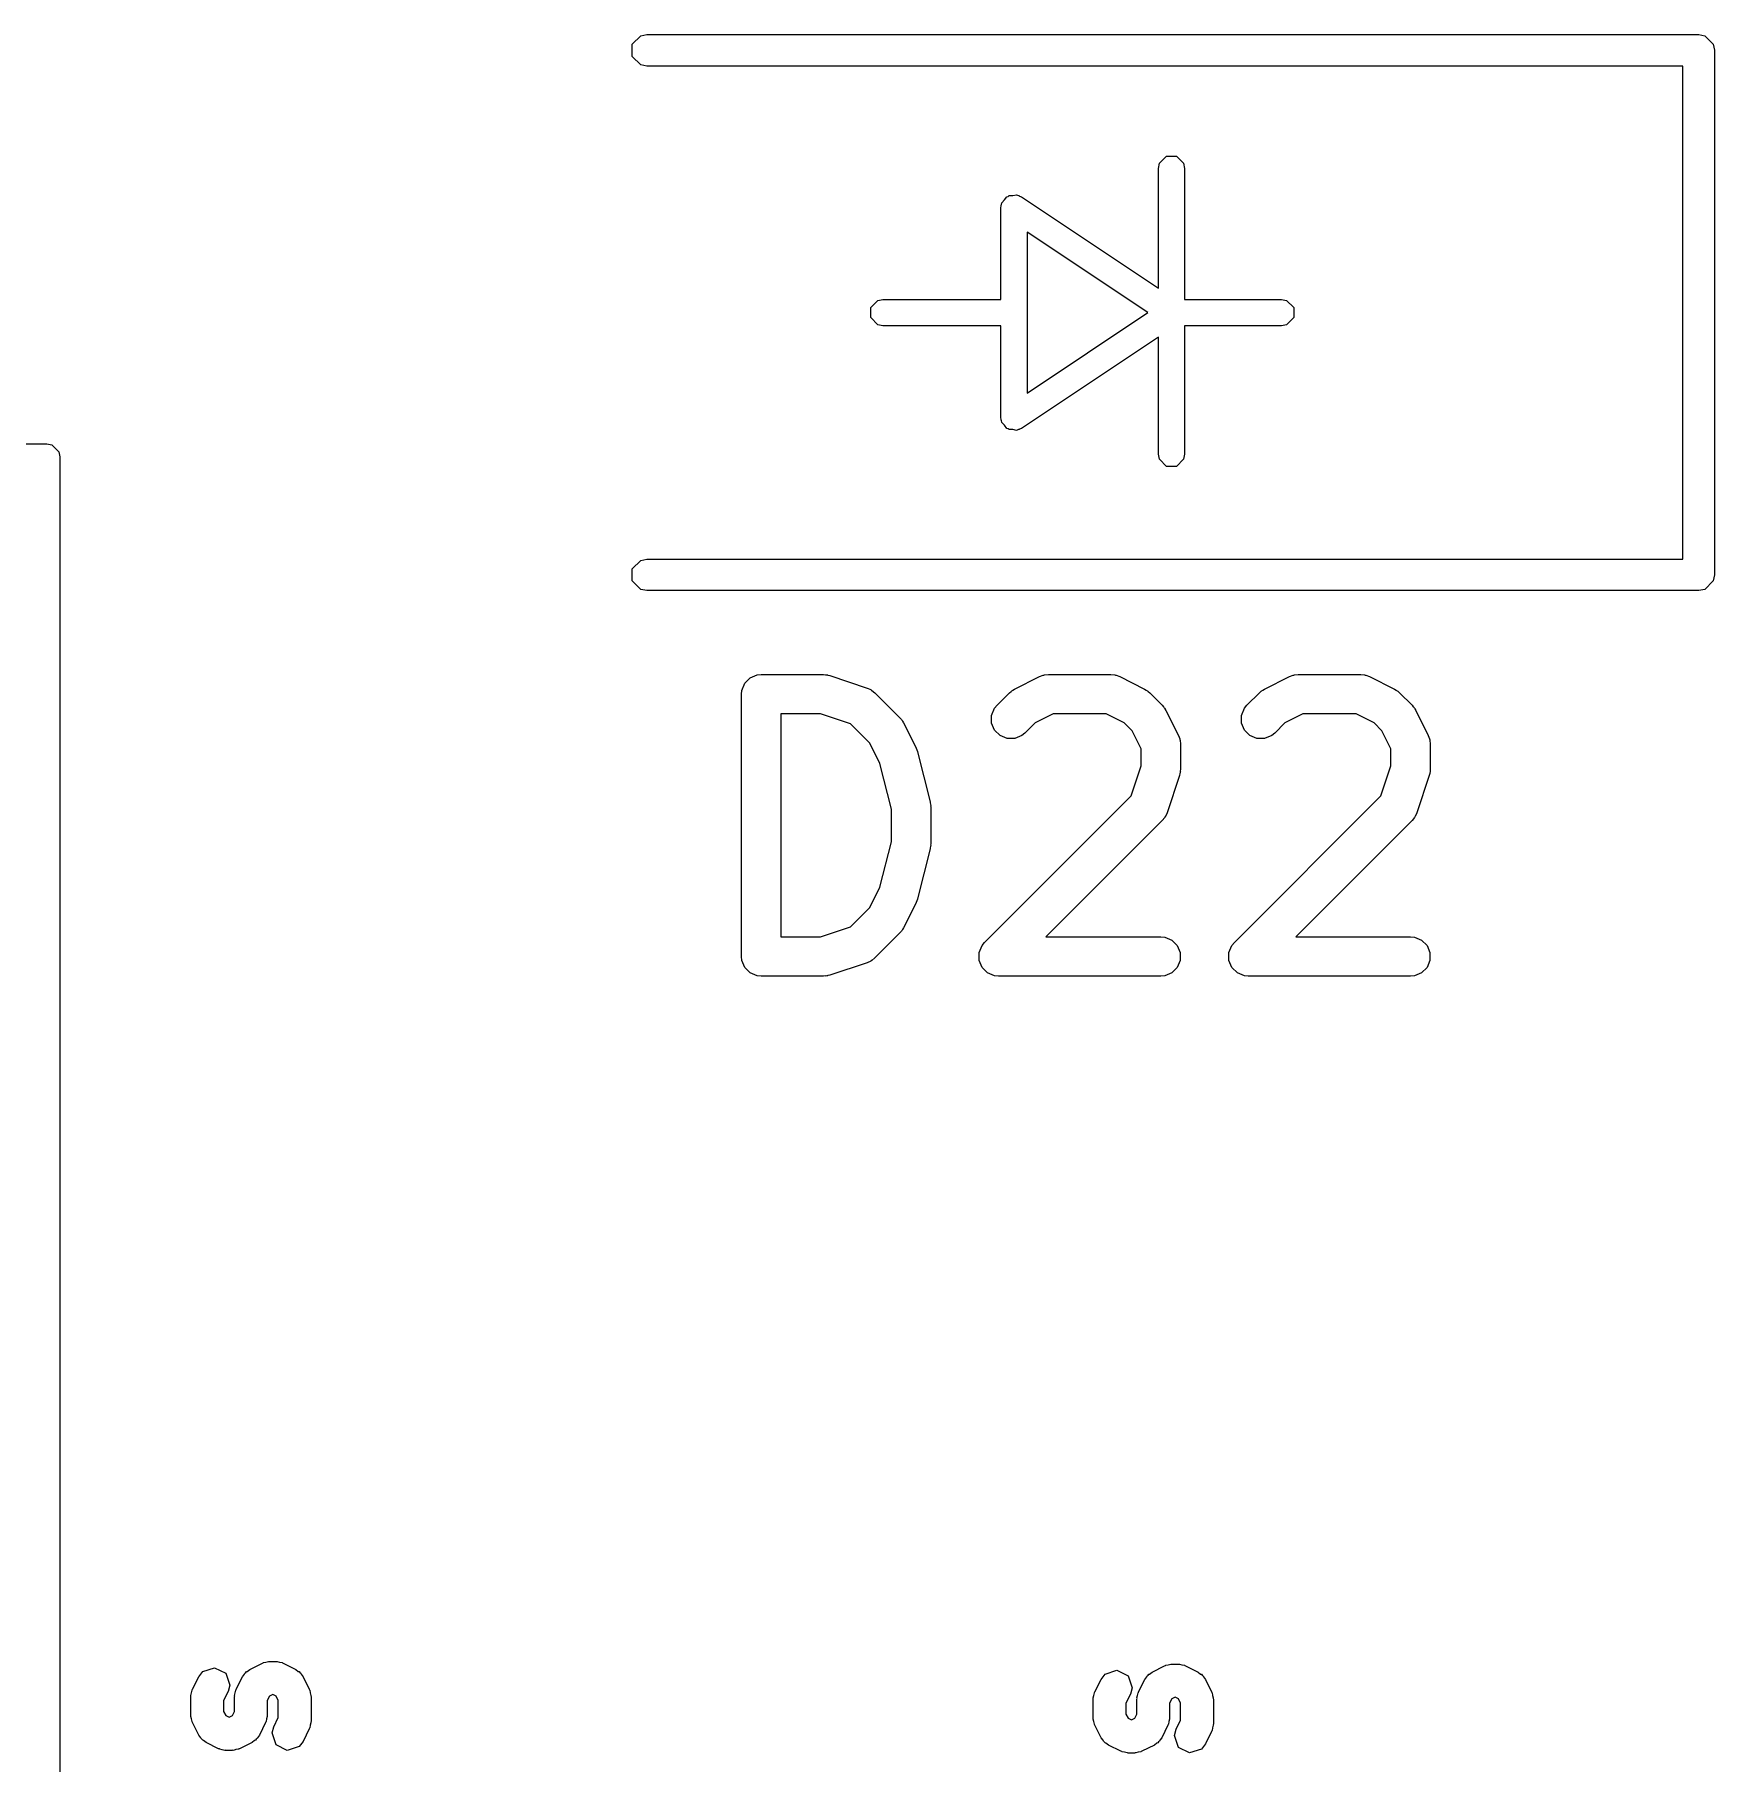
# Model space of a CAD drawing. Extents: x 99 to 216, y -134 to -70.
# Drawn here: x 112.67 to 119.08, y -102.93 to -96.34 of the extents above; entities that cross this region are included whole.
import ezdxf

# ---------------------------------------------------------------- set-up
doc = ezdxf.new("R2010")
doc.units = 0
doc.layers.add('BLACK', color=7, linetype='CONTINUOUS')

msp = doc.modelspace()

# ---------------------------------------------------------------- linework, layer by layer
at = {"layer": 'BLACK', "linetype": 'CONTINUOUS'}
for p, q in [((114.952067, -96.377039), (114.984539, -96.344567)), ((114.984539, -96.344567), (115.0075, -96.34)), ((115.0075, -96.34), (119.0175, -96.34)), ((119.0175, -96.34), (119.040461, -96.344567)), ((119.040461, -96.344567), (119.072933, -96.377039)), ((114.952067, -96.422961), (114.952067, -96.377039)), ((114.984539, -96.455433), (114.952067, -96.422961)), ((119.072933, -96.377039), (119.0775, -96.4)), ((119.0775, -96.4), (119.0775, -98.4)), ((115.0075, -96.46), (114.984539, -96.455433)), ((118.9575, -96.46), (115.0075, -96.46)), ((118.9575, -98.34), (118.9575, -96.46)), ((116.961306, -96.830866), (116.988366, -96.803806)), ((116.988366, -96.803806), (117.026634, -96.803806)), ((117.026634, -96.803806), (117.053694, -96.830866)), ((116.9575, -96.85), (116.961306, -96.830866)), ((116.9575, -97.306573), (116.9575, -96.85)), ((117.053694, -96.830866), (117.0575, -96.85)), ((117.0575, -96.85), (117.0575, -97.35)), ((116.384725, -96.957446), (116.388366, -96.953806)), ((116.388366, -96.953806), (116.402928, -96.953806)), ((116.402928, -96.953806), (116.417203, -96.950951)), ((116.417203, -96.950951), (116.424117, -96.953806)), ((116.424117, -96.953806), (116.426634, -96.953806)), ((116.426634, -96.953806), (116.428404, -96.955576)), ((116.428404, -96.955576), (116.435235, -96.958397)), ((116.3575, -97), (116.358941, -96.992751)), ((116.3575, -97.35), (116.3575, -97)), ((116.358451, -96.990297), (116.359846, -96.988203)), ((116.358941, -96.992751), (116.358451, -96.990297)), ((116.359846, -96.988203), (116.361306, -96.980866)), ((116.361306, -96.980866), (116.371602, -96.970569)), ((116.371602, -96.970569), (116.379678, -96.958456)), ((116.379678, -96.958456), (116.384725, -96.957446)), ((116.435235, -96.958397), (116.9575, -97.306573)), ((116.917361, -97.4), (116.4575, -97.093426)), ((116.4575, -97.093426), (116.4575, -97.706573)), ((115.888366, -97.353806), (115.9075, -97.35)), ((115.9075, -97.35), (116.3575, -97.35)), ((117.0575, -97.35), (117.4275, -97.35)), ((117.4275, -97.35), (117.446634, -97.353806)), ((115.861306, -97.380866), (115.888366, -97.353806)), ((115.861306, -97.419134), (115.861306, -97.380866)), ((116.4575, -97.706573), (116.917361, -97.4)), ((117.446634, -97.353806), (117.473694, -97.380866)), ((117.473694, -97.380866), (117.473694, -97.419134)), ((115.888366, -97.446194), (115.861306, -97.419134)), ((115.9075, -97.45), (115.888366, -97.446194)), ((116.3575, -97.45), (115.9075, -97.45)), ((116.3575, -97.8), (116.3575, -97.45)), ((117.4275, -97.45), (117.0575, -97.45)), ((117.0575, -97.45), (117.0575, -97.94)), ((117.446634, -97.446194), (117.4275, -97.45)), ((117.473694, -97.419134), (117.446634, -97.446194)), ((116.9575, -97.493426), (116.435235, -97.841603)), ((116.9575, -97.94), (116.9575, -97.493426)), ((116.358941, -97.807248), (116.3575, -97.8)), ((116.358451, -97.809703), (116.358941, -97.807248)), ((116.359846, -97.811796), (116.358451, -97.809703)), ((116.361306, -97.819134), (116.359846, -97.811796)), ((116.371602, -97.82943), (116.361306, -97.819134)), ((116.379678, -97.841544), (116.371602, -97.82943)), ((116.384725, -97.842553), (116.379678, -97.841544)), ((116.388366, -97.846194), (116.384725, -97.842553)), ((116.402928, -97.846194), (116.388366, -97.846194)), ((116.417203, -97.849049), (116.402928, -97.846194)), ((116.424117, -97.846194), (116.417203, -97.849049)), ((116.426634, -97.846194), (116.424117, -97.846194)), ((116.428404, -97.844423), (116.426634, -97.846194)), ((116.435235, -97.841603), (116.428404, -97.844423)), ((107.14758, -97.9), (112.72, -97.9)), ((112.72, -97.9), (112.739134, -97.903806)), ((112.739134, -97.903806), (112.766194, -97.930866)), ((112.766194, -97.930866), (112.77, -97.95)), ((116.961306, -97.959134), (116.9575, -97.94)), ((117.0575, -97.94), (117.053694, -97.959134)), ((112.77, -97.95), (112.77, -109.45)), ((116.988366, -97.986194), (116.961306, -97.959134)), ((117.026634, -97.986194), (116.988366, -97.986194)), ((117.053694, -97.959134), (117.026634, -97.986194)), ((114.984539, -98.344567), (115.0075, -98.34)), ((115.0075, -98.34), (118.9575, -98.34)), ((114.952067, -98.377039), (114.984539, -98.344567)), ((114.952067, -98.422961), (114.952067, -98.377039)), ((119.0775, -98.4), (119.072933, -98.422961)), ((114.984539, -98.455433), (114.952067, -98.422961)), ((115.0075, -98.46), (114.984539, -98.455433)), ((119.0175, -98.46), (115.0075, -98.46)), ((119.040461, -98.455433), (119.0175, -98.46)), ((119.072933, -98.422961), (119.040461, -98.455433)), ((115.380854, -98.813151), (115.401546, -98.792459)), ((115.401546, -98.792459), (115.428582, -98.78126)), ((115.428582, -98.78126), (115.443214, -98.779819)), ((115.443214, -98.779819), (115.681309, -98.779819)), ((115.681309, -98.779819), (115.688714, -98.780548)), ((115.688714, -98.780548), (115.690689, -98.780408)), ((115.690689, -98.780408), (115.693286, -98.780998)), ((115.693286, -98.780998), (115.695941, -98.78126)), ((115.695941, -98.78126), (115.697772, -98.782018)), ((115.697772, -98.782018), (115.705026, -98.783668)), ((115.705026, -98.783668), (115.847883, -98.831287)), ((116.409673, -98.835356), (116.504911, -98.787737)), ((116.504911, -98.787737), (116.518642, -98.782482)), ((116.518642, -98.782482), (116.521331, -98.78229)), ((116.521331, -98.78229), (116.52382, -98.78126)), ((116.52382, -98.78126), (116.538452, -98.779819)), ((116.538452, -98.779819), (116.776547, -98.779819)), ((116.776547, -98.779819), (116.791179, -98.78126)), ((116.791179, -98.78126), (116.793668, -98.782291)), ((116.793668, -98.782291), (116.796356, -98.782482)), ((116.796356, -98.782482), (116.810088, -98.787737)), ((116.810088, -98.787737), (116.905326, -98.835356)), ((117.362054, -98.835356), (117.457292, -98.787737)), ((117.457292, -98.787737), (117.471023, -98.782482)), ((117.471023, -98.782482), (117.473712, -98.78229)), ((117.473712, -98.78229), (117.476201, -98.78126)), ((117.476201, -98.78126), (117.490833, -98.779819)), ((117.490833, -98.779819), (117.728928, -98.779819)), ((117.728928, -98.779819), (117.74356, -98.78126)), ((117.74356, -98.78126), (117.746049, -98.782291)), ((117.746049, -98.782291), (117.748737, -98.782482)), ((117.748737, -98.782482), (117.762469, -98.787737)), ((117.762469, -98.787737), (117.857707, -98.835356)), ((115.368214, -98.854819), (115.369655, -98.840187)), ((115.368214, -99.854819), (115.368214, -98.854819)), ((115.369655, -98.840187), (115.380854, -98.813151)), ((115.847883, -98.831287), (115.861308, -98.837281)), ((115.861308, -98.837281), (115.863343, -98.839046)), ((115.863343, -98.839046), (115.865834, -98.840078)), ((115.865834, -98.840078), (115.877199, -98.849405)), ((115.877199, -98.849405), (115.972437, -98.944643)), ((116.342562, -98.897024), (116.390181, -98.849405)), ((116.390181, -98.849405), (116.39593, -98.844686)), ((116.39593, -98.844686), (116.39723, -98.843188)), ((116.39723, -98.843188), (116.399489, -98.841766)), ((116.399489, -98.841766), (116.401546, -98.840078)), ((116.401546, -98.840078), (116.403373, -98.83932)), ((116.403373, -98.83932), (116.409673, -98.835356)), ((116.905326, -98.835356), (116.911625, -98.83932)), ((116.911625, -98.83932), (116.913453, -98.840078)), ((116.913453, -98.840078), (116.915509, -98.841766)), ((116.915509, -98.841766), (116.917769, -98.843188)), ((116.917769, -98.843188), (116.919068, -98.844686)), ((116.919068, -98.844686), (116.924818, -98.849405)), ((116.924818, -98.849405), (116.972437, -98.897024)), ((117.294943, -98.897024), (117.342562, -98.849405)), ((117.342562, -98.849405), (117.348311, -98.844686)), ((117.348311, -98.844686), (117.349611, -98.843188)), ((117.349611, -98.843188), (117.35187, -98.841766)), ((117.35187, -98.841766), (117.353927, -98.840078)), ((117.353927, -98.840078), (117.355754, -98.83932)), ((117.355754, -98.83932), (117.362054, -98.835356)), ((117.857707, -98.835356), (117.864006, -98.83932)), ((117.864006, -98.83932), (117.865834, -98.840078)), ((117.865834, -98.840078), (117.86789, -98.841766)), ((117.86789, -98.841766), (117.87015, -98.843188)), ((117.87015, -98.843188), (117.871449, -98.844686)), ((117.871449, -98.844686), (117.877199, -98.849405)), ((117.877199, -98.849405), (117.924818, -98.897024)), ((115.669139, -98.929819), (115.518214, -98.929819)), ((115.518214, -98.929819), (115.518214, -99.779819)), ((115.783652, -98.96799), (115.669139, -98.929819)), ((116.322036, -98.935426), (116.333235, -98.908389)), ((116.333235, -98.908389), (116.342562, -98.897024)), ((116.556157, -98.929819), (116.487641, -98.964077)), ((116.758842, -98.929819), (116.556157, -98.929819)), ((116.827358, -98.964077), (116.758842, -98.929819)), ((116.972437, -98.897024), (116.977155, -98.902773)), ((116.977155, -98.902773), (116.978654, -98.904073)), ((116.978654, -98.904073), (116.980075, -98.906332)), ((116.980075, -98.906332), (116.981764, -98.908389)), ((116.981764, -98.908389), (116.982521, -98.910216)), ((116.982521, -98.910216), (116.986486, -98.916516)), ((116.986486, -98.916516), (117.034105, -99.011754)), ((117.274417, -98.935426), (117.285616, -98.908389)), ((117.285616, -98.908389), (117.294943, -98.897024)), ((117.508538, -98.929819), (117.440022, -98.964077)), ((117.711223, -98.929819), (117.508538, -98.929819)), ((117.779739, -98.964077), (117.711223, -98.929819)), ((117.924818, -98.897024), (117.929536, -98.902773)), ((117.929536, -98.902773), (117.931035, -98.904073)), ((117.931035, -98.904073), (117.932456, -98.906332)), ((117.932456, -98.906332), (117.934145, -98.908389)), ((117.934145, -98.908389), (117.934902, -98.910216)), ((117.934902, -98.910216), (117.938867, -98.916516)), ((117.938867, -98.916516), (117.986486, -99.011754)), ((115.857765, -99.042103), (115.783652, -98.96799)), ((115.972437, -98.944643), (115.977157, -98.950393)), ((115.977157, -98.950393), (115.978654, -98.951692)), ((115.978654, -98.951692), (115.980073, -98.953946)), ((115.980073, -98.953946), (115.981765, -98.956008)), ((115.981765, -98.956008), (115.982523, -98.95784)), ((115.982523, -98.95784), (115.986486, -98.964135)), ((115.986486, -98.964135), (116.034105, -99.059373)), ((116.322036, -98.964688), (116.322036, -98.935426)), ((116.333235, -98.991725), (116.322036, -98.964688)), ((116.353927, -99.012417), (116.333235, -98.991725)), ((116.487641, -98.964077), (116.448628, -99.00309)), ((116.857765, -98.994484), (116.827358, -98.964077)), ((116.892023, -99.063), (116.857765, -98.994484)), ((117.274417, -98.964688), (117.274417, -98.935426)), ((117.285616, -98.991725), (117.274417, -98.964688)), ((117.306308, -99.012417), (117.285616, -98.991725)), ((117.440022, -98.964077), (117.401009, -99.00309)), ((117.810146, -98.994484), (117.779739, -98.964077)), ((117.844404, -99.063), (117.810146, -98.994484)), ((115.896258, -99.11909), (115.857765, -99.042103)), ((116.034105, -99.059373), (116.034514, -99.060442)), ((116.034514, -99.060442), (116.034837, -99.060878)), ((116.034837, -99.060878), (116.037029, -99.067014)), ((116.380964, -99.023616), (116.353927, -99.012417)), ((116.410226, -99.023616), (116.380964, -99.023616)), ((116.437263, -99.012417), (116.410226, -99.023616)), ((116.448628, -99.00309), (116.437263, -99.012417)), ((116.892023, -99.128363), (116.892023, -99.063)), ((117.034105, -99.011754), (117.03936, -99.025485)), ((117.03936, -99.025485), (117.039551, -99.028174)), ((117.039551, -99.028174), (117.040582, -99.030663)), ((117.040582, -99.030663), (117.042023, -99.045295)), ((117.042023, -99.045295), (117.042023, -99.140533)), ((117.333345, -99.023616), (117.306308, -99.012417)), ((117.362607, -99.023616), (117.333345, -99.023616)), ((117.389644, -99.012417), (117.362607, -99.023616)), ((117.401009, -99.00309), (117.389644, -99.012417)), ((117.844404, -99.128363), (117.844404, -99.063)), ((117.986486, -99.011754), (117.991741, -99.025485)), ((117.991741, -99.025485), (117.991932, -99.028174)), ((117.991932, -99.028174), (117.992963, -99.030663)), ((117.992963, -99.030663), (117.994404, -99.045295)), ((117.994404, -99.045295), (117.994404, -99.140533)), ((115.939642, -99.292624), (115.896258, -99.11909)), ((116.037029, -99.067014), (116.03936, -99.073104)), ((116.03936, -99.073104), (116.039398, -99.073644)), ((116.039398, -99.073644), (116.039784, -99.074724)), ((116.039784, -99.074724), (116.087403, -99.2652)), ((116.853851, -99.242876), (116.892023, -99.128363)), ((117.806232, -99.242876), (117.844404, -99.128363)), ((117.038174, -99.164251), (116.990555, -99.307107)), ((117.039823, -99.156995), (117.038174, -99.164251)), ((117.040582, -99.155165), (117.039823, -99.156995)), ((117.040843, -99.152511), (117.040582, -99.155165)), ((117.041434, -99.149914), (117.040843, -99.152511)), ((117.042023, -99.140533), (117.041293, -99.147939)), ((117.041293, -99.147939), (117.041434, -99.149914)), ((117.990555, -99.164251), (117.942936, -99.307107)), ((117.992204, -99.156995), (117.990555, -99.164251)), ((117.992963, -99.155165), (117.992204, -99.156995)), ((117.993224, -99.152511), (117.992963, -99.155165)), ((117.993815, -99.149914), (117.993224, -99.152511)), ((117.994404, -99.140533), (117.993674, -99.147939)), ((117.993674, -99.147939), (117.993815, -99.149914)), ((116.294943, -99.801786), (116.853851, -99.242876)), ((117.247324, -99.801786), (117.806232, -99.242876)), ((115.939642, -99.417013), (115.939642, -99.292624)), ((116.087403, -99.2652), (116.087778, -99.267736)), ((116.087778, -99.267736), (116.088201, -99.268758)), ((116.088201, -99.268758), (116.088743, -99.27427)), ((116.088743, -99.27427), (116.089553, -99.279744)), ((116.089553, -99.279744), (116.08939, -99.280836)), ((116.08939, -99.280836), (116.089642, -99.28339)), ((116.089642, -99.28339), (116.089642, -99.426247)), ((116.981765, -99.325058), (116.972437, -99.336423)), ((116.982796, -99.322567), (116.981765, -99.325058)), ((116.984561, -99.320533), (116.982796, -99.322567)), ((116.990555, -99.307107), (116.984561, -99.320533)), ((117.934146, -99.325058), (117.924818, -99.336423)), ((117.935177, -99.322567), (117.934146, -99.325058)), ((117.936942, -99.320533), (117.935177, -99.322567)), ((117.942936, -99.307107), (117.936942, -99.320533)), ((116.972437, -99.336423), (116.529042, -99.779819)), ((117.924818, -99.336423), (117.481423, -99.779819)), ((115.896258, -99.590547), (115.939642, -99.417013)), ((116.087403, -99.444437), (116.039784, -99.634913)), ((116.087778, -99.4419), (116.087403, -99.444437)), ((116.088201, -99.440879), (116.087778, -99.4419)), ((116.088743, -99.435366), (116.088201, -99.440879)), ((116.089553, -99.429893), (116.088743, -99.435366)), ((116.089642, -99.426247), (116.08939, -99.4288)), ((116.08939, -99.4288), (116.089553, -99.429893)), ((115.857764, -99.667534), (115.896258, -99.590547)), ((116.034105, -99.650264), (115.986486, -99.745502)), ((116.034514, -99.649194), (116.034105, -99.650264)), ((116.034837, -99.648759), (116.034514, -99.649194)), ((116.037029, -99.642622), (116.034837, -99.648759)), ((116.03936, -99.636533), (116.037029, -99.642622)), ((116.039398, -99.635992), (116.03936, -99.636533)), ((116.039784, -99.634913), (116.039398, -99.635992)), ((115.783652, -99.741647), (115.857764, -99.667534)), ((115.518214, -99.779819), (115.669139, -99.779819)), ((115.669139, -99.779819), (115.783652, -99.741647)), ((115.972438, -99.764993), (115.877199, -99.860233)), ((115.977155, -99.759244), (115.972438, -99.764993)), ((115.978654, -99.757945), (115.977155, -99.759244)), ((115.980075, -99.755686), (115.978654, -99.757945)), ((115.981765, -99.753628), (115.980075, -99.755686)), ((115.982522, -99.751798), (115.981765, -99.753628)), ((115.986486, -99.745502), (115.982522, -99.751798)), ((116.529042, -99.779819), (116.967023, -99.779819)), ((116.967023, -99.779819), (116.981655, -99.78126)), ((116.981655, -99.78126), (117.008691, -99.792459)), ((117.481423, -99.779819), (117.919404, -99.779819)), ((117.919404, -99.779819), (117.934036, -99.78126)), ((117.934036, -99.78126), (117.961072, -99.792459)), ((115.369655, -99.869451), (115.368214, -99.854819)), ((116.274417, -99.840187), (116.285616, -99.813151)), ((116.274417, -99.869451), (116.274417, -99.840187)), ((116.285616, -99.813151), (116.294943, -99.801786)), ((117.008691, -99.792459), (117.029383, -99.813151)), ((117.029383, -99.813151), (117.040582, -99.840187)), ((117.040582, -99.840187), (117.040582, -99.869451)), ((117.226798, -99.840187), (117.237997, -99.813151)), ((117.226798, -99.869451), (117.226798, -99.840187)), ((117.237997, -99.813151), (117.247324, -99.801786)), ((117.961072, -99.792459), (117.981764, -99.813151)), ((117.981764, -99.813151), (117.992963, -99.840187)), ((117.992963, -99.840187), (117.992963, -99.869451)), ((115.380854, -99.896487), (115.369655, -99.869451)), ((115.401546, -99.917179), (115.380854, -99.896487)), ((115.428582, -99.928378), (115.401546, -99.917179)), ((115.847883, -99.878351), (115.705026, -99.92597)), ((115.861308, -99.872357), (115.847883, -99.878351)), ((115.863343, -99.870591), (115.861308, -99.872357)), ((115.865834, -99.86956), (115.863343, -99.870591)), ((115.877199, -99.860233), (115.865834, -99.86956)), ((116.285616, -99.896487), (116.274417, -99.869451)), ((116.306308, -99.917179), (116.285616, -99.896487)), ((116.333344, -99.928378), (116.306308, -99.917179)), ((117.008691, -99.917179), (116.981655, -99.928378)), ((117.029383, -99.896487), (117.008691, -99.917179)), ((117.040582, -99.869451), (117.029383, -99.896487)), ((117.237997, -99.896487), (117.226798, -99.869451)), ((117.258689, -99.917179), (117.237997, -99.896487)), ((117.285725, -99.928378), (117.258689, -99.917179)), ((117.961072, -99.917179), (117.934036, -99.928378)), ((117.981764, -99.896487), (117.961072, -99.917179)), ((117.992963, -99.869451), (117.981764, -99.896487)), ((115.443214, -99.929819), (115.428582, -99.928378)), ((115.681309, -99.929819), (115.443214, -99.929819)), ((115.688714, -99.929089), (115.681309, -99.929819)), ((115.690689, -99.92923), (115.688714, -99.929089)), ((115.693286, -99.928639), (115.690689, -99.92923)), ((115.695941, -99.928378), (115.693286, -99.928639)), ((115.697772, -99.927619), (115.695941, -99.928378)), ((115.705026, -99.92597), (115.697772, -99.927619)), ((116.347976, -99.929819), (116.333344, -99.928378)), ((116.967023, -99.929819), (116.347976, -99.929819)), ((116.981655, -99.928378), (116.967023, -99.929819)), ((117.300357, -99.929819), (117.285725, -99.928378)), ((117.919404, -99.929819), (117.300357, -99.929819)), ((117.934036, -99.928378), (117.919404, -99.929819)), ((113.494002, -102.57267), (113.54162, -102.548861)), ((113.54162, -102.548861), (113.544639, -102.548034)), ((113.544639, -102.548034), (113.545653, -102.547021)), ((113.545653, -102.547021), (113.55548, -102.545066)), ((113.55548, -102.545066), (113.565141, -102.542421)), ((113.565141, -102.542421), (113.566499, -102.542873)), ((113.566499, -102.542873), (113.569571, -102.542263)), ((113.569571, -102.542263), (113.59338, -102.542263)), ((113.59338, -102.542263), (113.596448, -102.542873)), ((113.596448, -102.542873), (113.597809, -102.54242)), ((113.597809, -102.54242), (113.607474, -102.545066)), ((113.607474, -102.545066), (113.617298, -102.547021)), ((113.617298, -102.547021), (113.618311, -102.548034)), ((113.618311, -102.548034), (113.62133, -102.548861)), ((113.62133, -102.548861), (113.66895, -102.57267)), ((116.934002, -102.582668), (116.98162, -102.558859)), ((116.98162, -102.558859), (116.984639, -102.558032)), ((116.984639, -102.558032), (116.985653, -102.557019)), ((116.985653, -102.557019), (116.99548, -102.555064)), ((116.99548, -102.555064), (117.005141, -102.552419)), ((117.005141, -102.552419), (117.006499, -102.552871)), ((117.006499, -102.552871), (117.009571, -102.552261)), ((117.009571, -102.552261), (117.03338, -102.552261)), ((117.03338, -102.552261), (117.036448, -102.552871)), ((117.036448, -102.552871), (117.037809, -102.552418)), ((117.037809, -102.552418), (117.047474, -102.555064)), ((117.047474, -102.555064), (117.057298, -102.557019)), ((117.057298, -102.557019), (117.058311, -102.558032)), ((117.058311, -102.558032), (117.06133, -102.558859)), ((117.06133, -102.558859), (117.10895, -102.582668)), ((113.275574, -102.648241), (113.299383, -102.600622)), ((113.299383, -102.600622), (113.314335, -102.581357)), ((113.314335, -102.581357), (113.359714, -102.56623)), ((113.359714, -102.56623), (113.4025, -102.587622)), ((113.4025, -102.587622), (113.417627, -102.633002)), ((113.442241, -102.64824), (113.466051, -102.600621)), ((113.466051, -102.600621), (113.473679, -102.590792)), ((113.473679, -102.590792), (113.474736, -102.587622)), ((113.474736, -102.587622), (113.478266, -102.584882)), ((113.478266, -102.584882), (113.481003, -102.581356)), ((113.481003, -102.581356), (113.48417, -102.5803)), ((113.48417, -102.5803), (113.494002, -102.57267)), ((113.66895, -102.57267), (113.678781, -102.580299)), ((113.678781, -102.580299), (113.68195, -102.581356)), ((113.68195, -102.581356), (113.684687, -102.584883)), ((113.684687, -102.584883), (113.688215, -102.587621)), ((113.688215, -102.587621), (113.689271, -102.590789)), ((113.689271, -102.590789), (113.696902, -102.600622)), ((113.696902, -102.600622), (113.720711, -102.64824)), ((116.715574, -102.658239), (116.739383, -102.61062)), ((116.739383, -102.61062), (116.754335, -102.591355)), ((116.754335, -102.591355), (116.799714, -102.576228)), ((116.799714, -102.576228), (116.8425, -102.59762)), ((116.8425, -102.59762), (116.857627, -102.643)), ((116.882241, -102.658238), (116.906051, -102.610619)), ((116.906051, -102.610619), (116.913679, -102.60079)), ((116.913679, -102.60079), (116.914736, -102.59762)), ((116.914736, -102.59762), (116.918266, -102.59488)), ((116.918266, -102.59488), (116.921003, -102.591354)), ((116.921003, -102.591354), (116.92417, -102.590298)), ((116.92417, -102.590298), (116.934002, -102.582668)), ((117.10895, -102.582668), (117.118781, -102.590297)), ((117.118781, -102.590297), (117.12195, -102.591354)), ((117.12195, -102.591354), (117.124687, -102.594881)), ((117.124687, -102.594881), (117.128215, -102.597619)), ((117.128215, -102.597619), (117.129271, -102.600787)), ((117.129271, -102.600787), (117.136902, -102.61062)), ((117.136902, -102.61062), (117.160711, -102.658238)), ((113.268976, -102.676191), (113.269586, -102.673121)), ((113.268976, -102.74762), (113.268976, -102.676191)), ((113.269133, -102.671761), (113.27178, -102.662094)), ((113.269586, -102.673121), (113.269133, -102.671761)), ((113.27178, -102.662094), (113.273734, -102.652273)), ((113.273734, -102.652273), (113.274747, -102.651259)), ((113.274747, -102.651259), (113.275574, -102.648241)), ((113.411187, -102.656523), (113.393976, -102.690945)), ((113.417627, -102.633002), (113.411187, -102.656523)), ((113.435642, -102.676191), (113.436253, -102.673119)), ((113.435642, -102.732866), (113.435642, -102.676191)), ((113.4358, -102.67176), (113.438444, -102.662103)), ((113.436253, -102.673119), (113.4358, -102.67176)), ((113.438444, -102.662103), (113.4404, -102.652273)), ((113.4404, -102.652273), (113.441414, -102.651258)), ((113.441414, -102.651258), (113.442241, -102.64824)), ((113.568536, -102.675156), (113.560642, -102.690944)), ((113.581475, -102.668687), (113.568536, -102.675156)), ((113.594415, -102.675157), (113.581475, -102.668687)), ((113.602309, -102.690944), (113.594415, -102.675157)), ((113.720711, -102.64824), (113.721537, -102.651259)), ((113.721537, -102.651259), (113.722551, -102.652273)), ((113.722551, -102.652273), (113.724505, -102.6621)), ((113.724505, -102.6621), (113.727151, -102.671761)), ((113.727151, -102.671761), (113.726698, -102.673119)), ((113.726698, -102.673119), (113.727309, -102.676191)), ((113.727309, -102.676191), (113.727309, -102.771429)), ((116.708976, -102.686189), (116.709586, -102.683119)), ((116.708976, -102.757618), (116.708976, -102.686189)), ((116.709133, -102.681759), (116.71178, -102.672092)), ((116.709586, -102.683119), (116.709133, -102.681759)), ((116.71178, -102.672092), (116.713734, -102.662271)), ((116.713734, -102.662271), (116.714747, -102.661257)), ((116.714747, -102.661257), (116.715574, -102.658239)), ((116.851187, -102.666521), (116.833976, -102.700943)), ((116.857627, -102.643), (116.851187, -102.666521)), ((116.875642, -102.686189), (116.876253, -102.683117)), ((116.875642, -102.742864), (116.875642, -102.686189)), ((116.8758, -102.681758), (116.878444, -102.672101)), ((116.876253, -102.683117), (116.8758, -102.681758)), ((116.878444, -102.672101), (116.8804, -102.662271)), ((116.8804, -102.662271), (116.881414, -102.661256)), ((116.881414, -102.661256), (116.882241, -102.658238)), ((117.008536, -102.685154), (117.000642, -102.700942)), ((117.021475, -102.678685), (117.008536, -102.685154)), ((117.034415, -102.685155), (117.021475, -102.678685)), ((117.042309, -102.700942), (117.034415, -102.685155)), ((117.160711, -102.658238), (117.161537, -102.661257)), ((117.161537, -102.661257), (117.162551, -102.662271)), ((117.162551, -102.662271), (117.164505, -102.672098)), ((117.164505, -102.672098), (117.167151, -102.681759)), ((117.167151, -102.681759), (117.166698, -102.683117)), ((117.166698, -102.683117), (117.167309, -102.686189)), ((117.167309, -102.686189), (117.167309, -102.781427)), ((113.269586, -102.750689), (113.268976, -102.74762)), ((113.269133, -102.75205), (113.269586, -102.750689)), ((113.27178, -102.761716), (113.269133, -102.75205)), ((113.393976, -102.690945), (113.393976, -102.732866)), ((113.393976, -102.732866), (113.40187, -102.748654)), ((113.40187, -102.748654), (113.414808, -102.755123)), ((113.414808, -102.755123), (113.427748, -102.748653)), ((113.427748, -102.748653), (113.435642, -102.732866)), ((113.560484, -102.75205), (113.557838, -102.76171)), ((113.560642, -102.74762), (113.560031, -102.750691)), ((113.560031, -102.750691), (113.560484, -102.75205)), ((113.560642, -102.690944), (113.560642, -102.74762)), ((113.602309, -102.756675), (113.602309, -102.690944)), ((116.833976, -102.700943), (116.833976, -102.742864)), ((116.833976, -102.742864), (116.84187, -102.758652)), ((116.867748, -102.758651), (116.875642, -102.742864)), ((117.000642, -102.700942), (117.000642, -102.757618)), ((117.042309, -102.766673), (117.042309, -102.700942)), ((113.273734, -102.771538), (113.27178, -102.761716)), ((113.274747, -102.772551), (113.273734, -102.771538)), ((113.275574, -102.77557), (113.274747, -102.772551)), ((113.299383, -102.823189), (113.275574, -102.77557)), ((113.554044, -102.775571), (113.530235, -102.823189)), ((113.55487, -102.772551), (113.554044, -102.775571)), ((113.555884, -102.771538), (113.55487, -102.772551)), ((113.557838, -102.76171), (113.555884, -102.771538)), ((113.578657, -102.814618), (113.585098, -102.791098)), ((113.593784, -102.859998), (113.578657, -102.814618)), ((113.585098, -102.791098), (113.602309, -102.756675)), ((113.720711, -102.79938), (113.696902, -102.846998)), ((113.721537, -102.79636), (113.720711, -102.79938)), ((113.722551, -102.795347), (113.721537, -102.79636)), ((113.724505, -102.785519), (113.722551, -102.795347)), ((113.727151, -102.775859), (113.724505, -102.785519)), ((113.727309, -102.771429), (113.726698, -102.7745)), ((113.726698, -102.7745), (113.727151, -102.775859)), ((116.709586, -102.760687), (116.708976, -102.757618)), ((116.709133, -102.762048), (116.709586, -102.760687)), ((116.71178, -102.771714), (116.709133, -102.762048)), ((116.713734, -102.781536), (116.71178, -102.771714)), ((116.714747, -102.782549), (116.713734, -102.781536)), ((116.715574, -102.785568), (116.714747, -102.782549)), ((116.739383, -102.833187), (116.715574, -102.785568)), ((116.84187, -102.758652), (116.854808, -102.765121)), ((116.854808, -102.765121), (116.867748, -102.758651)), ((116.994044, -102.785569), (116.970235, -102.833187)), ((116.99487, -102.782549), (116.994044, -102.785569)), ((116.995884, -102.781536), (116.99487, -102.782549)), ((116.997838, -102.771708), (116.995884, -102.781536)), ((117.000484, -102.762048), (116.997838, -102.771708)), ((117.000642, -102.757618), (117.000031, -102.760689)), ((117.000031, -102.760689), (117.000484, -102.762048)), ((117.018657, -102.824616), (117.025098, -102.801096)), ((117.025098, -102.801096), (117.042309, -102.766673)), ((117.160711, -102.809378), (117.136902, -102.856996)), ((117.161537, -102.806358), (117.160711, -102.809378)), ((117.162551, -102.805345), (117.161537, -102.806358)), ((117.164505, -102.795517), (117.162551, -102.805345)), ((117.167151, -102.785857), (117.164505, -102.795517)), ((117.167309, -102.781427), (117.166698, -102.784498)), ((117.166698, -102.784498), (117.167151, -102.785857)), ((113.307012, -102.833019), (113.299383, -102.823189)), ((113.308069, -102.836189), (113.307012, -102.833019)), ((113.311598, -102.838928), (113.308069, -102.836189)), ((113.314335, -102.842454), (113.311598, -102.838928)), ((113.317501, -102.843509), (113.314335, -102.842454)), ((113.327335, -102.851141), (113.317501, -102.843509)), ((113.374953, -102.87495), (113.327335, -102.851141)), ((113.377972, -102.875776), (113.374953, -102.87495)), ((113.378986, -102.87679), (113.377972, -102.875776)), ((113.388813, -102.878744), (113.378986, -102.87679)), ((113.398474, -102.88139), (113.388813, -102.878744)), ((113.399832, -102.880937), (113.398474, -102.88139)), ((113.402904, -102.881548), (113.399832, -102.880937)), ((113.426714, -102.881548), (113.402904, -102.881548)), ((113.429783, -102.880937), (113.426714, -102.881548)), ((113.431144, -102.881391), (113.429783, -102.880937)), ((113.44081, -102.878743), (113.431144, -102.881391)), ((113.450632, -102.87679), (113.44081, -102.878743)), ((113.451645, -102.875776), (113.450632, -102.87679)), ((113.454664, -102.87495), (113.451645, -102.875776)), ((113.502283, -102.851141), (113.454664, -102.87495)), ((113.512113, -102.843511), (113.502283, -102.851141)), ((113.515283, -102.842455), (113.512113, -102.843511)), ((113.518022, -102.838925), (113.515283, -102.842455)), ((113.521548, -102.836189), (113.518022, -102.838925)), ((113.522603, -102.833022), (113.521548, -102.836189)), ((113.530235, -102.823189), (113.522603, -102.833022)), ((113.63657, -102.881391), (113.593784, -102.859998)), ((113.68195, -102.866264), (113.63657, -102.881391)), ((113.696902, -102.846998), (113.68195, -102.866264)), ((116.747012, -102.843017), (116.739383, -102.833187)), ((116.748069, -102.846187), (116.747012, -102.843017)), ((116.751598, -102.848926), (116.748069, -102.846187)), ((116.754335, -102.852452), (116.751598, -102.848926)), ((116.757501, -102.853507), (116.754335, -102.852452)), ((116.767335, -102.861139), (116.757501, -102.853507)), ((116.814953, -102.884948), (116.767335, -102.861139)), ((116.817972, -102.885774), (116.814953, -102.884948)), ((116.818986, -102.886788), (116.817972, -102.885774)), ((116.828813, -102.888742), (116.818986, -102.886788)), ((116.890632, -102.886788), (116.88081, -102.888741)), ((116.891645, -102.885774), (116.890632, -102.886788)), ((116.894664, -102.884948), (116.891645, -102.885774)), ((116.942283, -102.861139), (116.894664, -102.884948)), ((116.952113, -102.853509), (116.942283, -102.861139)), ((116.955283, -102.852453), (116.952113, -102.853509)), ((116.958022, -102.848923), (116.955283, -102.852453)), ((116.961548, -102.846187), (116.958022, -102.848923)), ((116.962603, -102.84302), (116.961548, -102.846187)), ((116.970235, -102.833187), (116.962603, -102.84302)), ((117.033784, -102.869996), (117.018657, -102.824616)), ((117.07657, -102.891389), (117.033784, -102.869996)), ((117.12195, -102.876262), (117.07657, -102.891389)), ((117.136902, -102.856996), (117.12195, -102.876262)), ((116.838474, -102.891388), (116.828813, -102.888742)), ((116.839832, -102.890935), (116.838474, -102.891388)), ((116.842904, -102.891546), (116.839832, -102.890935)), ((116.866714, -102.891546), (116.842904, -102.891546)), ((116.869783, -102.890935), (116.866714, -102.891546)), ((116.871144, -102.891389), (116.869783, -102.890935)), ((116.88081, -102.888741), (116.871144, -102.891389))]:
    msp.add_line(p, q, dxfattribs=at)

doc.saveas('drawing.dxf')
